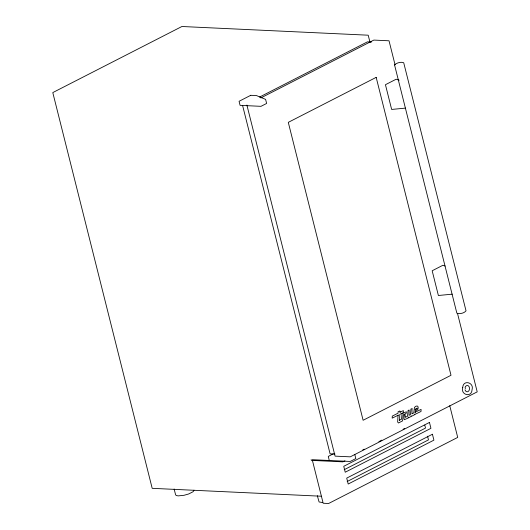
<?xml version="1.0" encoding="UTF-8"?>
<svg xmlns="http://www.w3.org/2000/svg" width="530" height="530" viewBox="0 0 530 530"><rect width="100%" height="100%" fill="white"/><g stroke="black" fill="none" stroke-linecap="round" stroke-linejoin="round"><path stroke-width="0.79" d="M193.967 490.19L193.139 491.694L188.68 493.973L183.99 495.298L178.285 495.881L176.45 495.576L175.622 494.907L174.138 488.998M415.268 412.353L415.308 410.856L417.779 409.624C419.018 406.503 417.368 404.483 414.46 407.332L413.784 412.883L411.916 413.844C412.227 413.612 411.704 409.637 412.214 408.557L410.909 409.034L410.478 414.579L409.008 415.328L409.167 410.127L408.822 410.107L408.054 410.505L407.543 416.216L405.39 417.315C405.635 417.408 404.542 414.473 405.39 413.692L406.338 413.208L406.325 411.757L402.025 413.771L401.541 419.15L399.236 420.33L399.58 420.343L399.786 414.4L403.343 412.578L403.37 410.631L399.839 412.247L400.183 412.26L399.865 411.008L398.05 411.75L398.123 413.128L392.293 416.11L392.18 418.137L398.394 415.116L398.05 415.103L397.646 421.966L398.427 423.006L402.621 420.853L403.171 414.977L404.635 414.228L404.297 414.208L403.959 418.66L404.377 419.674L408.305 417.984L408.425 417.136M415.348 409.862L415.368 409.054L417.183 408.126L416.779 408.941L415.003 409.849M465.267 388.695L465.307 388.145M414.858 414.016L414.626 414.705L411.817 416.143L410.988 415.851L411.161 416.454L408.809 417.66L408.08 417.123M259.534 97.083L367.429 41.85L371.497 42.036M260.833 97.931L373.842 40.081L389.027 40.79L395.069 64.839M333.383 453.799L328.262 456.423L329.282 460.484M414.924 412.34L421.072 409.385L421.039 411.446L415.03 414.327M362.772 449.897L364.236 449.149M378.89 441.649L381.819 440.145M403.065 429.274L404.536 428.518M344.202 469.706L425.524 428.081L424.782 425.126M347.163 481.518L428.485 439.893L427.558 436.203M344.964 460.795L342.897 461.849L311.329 460.371L311.143 459.636M405.483 108.12L391.65 109.438L385.442 84.707L396.155 79.222L399.136 80.235M452.216 294.17L438.383 295.495L432.175 270.764L442.888 265.278L445.127 266.034M322.697 502.566L319.087 501.97L317.324 495.683M334.973 454.064L330.097 453.839L242.654 105.722M312.23 459.689L350.197 461.458L355.822 458.576L354.802 454.515M321.412 496.232L152.196 488.329L52.788 92.591L181.909 26.5L368.211 35.199L370.026 42.413M457.476 313.31L477.212 391.862L350.264 456.84L335.073 456.131L246.894 105.066M449.745 405.688L457.715 437.409L328.593 503.5L323.174 503.248L312.415 460.424M466.108 385.926A3.16 2.292 -87.3 0 1 469.083 386.734A3.16 2.292 -87.3 0 1 468.758 390.915A3.16 2.292 -87.3 0 1 465.711 391.08M465.433 390.696A3.16 2.292 -87.3 0 1 465.048 389.755M465.075 387.596A3.16 2.292 -87.3 0 1 465.777 386.244M394.545 64.885L456.86 313.184C459.629 314.303 464.234 313.217 466.029 310.825L403.714 62.752C400.885 61.573 396.765 62.812 394.545 64.885M462.716 387.615C460.411 394.976 471.766 397.95 472.058 389.689C474.363 382.329 463.008 379.354 462.716 387.615M250.763 95.301L239.063 101.296L240.083 105.351L260.992 106.331L266.623 103.449L265.603 99.388L256.487 95.572L250.763 95.301M376.174 77.367L288.287 122.357L363.116 420.264L451.003 375.28L376.174 77.367M429.459 422.43L343.745 466.307L345.229 472.21L430.943 428.333L429.459 422.43M432.427 434.242L346.713 478.12L348.197 484.022L433.911 440.145L432.427 434.242"/></g></svg>
